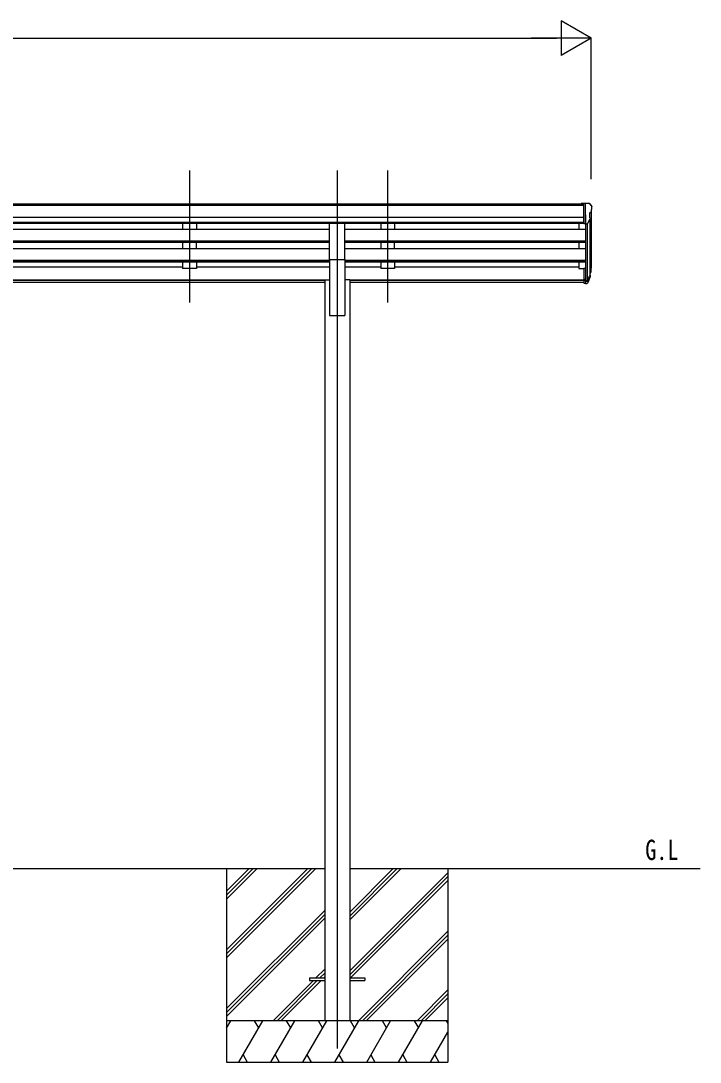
# Model space of a CAD drawing. Units: millimetres, scale not verified. Extents: x -10512 to 10512, y -7425 to 7425.
# Drawn here: x 349 to 2805, y -3841 to -75 of the extents above; entities that cross this region are included whole.
import ezdxf
from ezdxf.enums import TextEntityAlignment as Align

# ---------------------------------------------------------------- set-up
doc = ezdxf.new("R2010")
doc.units = ezdxf.units.MM
doc.header["$LTSCALE"] = 30
for name, color, linetype in [('0-2_USER1', 3, 'Continuous'), ('0-3_YKK_12', 2, 'Continuous'), ('0-4_YKK_13', 4, 'Continuous'), ('0-5_YKK_A1', 4, 'Continuous'), ('0-6_YKK_D', 6, 'Continuous')]:
    doc.layers.add(name, color=color, linetype=linetype)
doc.styles.add('ＭＳ ゴシック', font='')
doc.styles.get('ＭＳ ゴシック').set_extended_font_data('MS Gothic')

msp = doc.modelspace()

# ---------------------------------------------------------------- linework, layer by layer
at = {"layer": '0-3_YKK_12'}
for p, q in [((959.04, -616.34), (959.04, -1093.86)), ((1493.04, -616.34), (1493.04, -1093.86)), ((1675.04, -616.34), (1675.04, -1093.86)), ((1493.04, -1047.18), (1493.04, -3790.75))]:
    msp.add_line(p, q, dxfattribs=at)
at = {"layer": '0-4_YKK_13'}
for p, q in [((2384.54, -735.75), (2374.54, -735.83)), ((2374.54, -737.35), (2374.54, -735.83)), ((2384.54, -807.73), (2384.54, -735.75)), ((2403.04, -735.75), (2384.54, -735.75)), ((2391.04, -808.73), (2391.04, -735.75)), ((2403.04, -735.75), (2405.37, -735.89)), ((2406.13, -736.31), (2410.2, -742.12)), ((2413.04, -745.12), (2413.04, -745.75)), ((2405.04, -770.26), (2405.04, -786.54)), ((2410.5, -766.93), (2405.19, -770)), ((1465.54, -938.17), (1465.54, -806.38)), ((1465.54, -806.38), (1520.54, -806.38)), ((1520.54, -938.17), (1520.54, -806.38)), ((2384.54, -807.73), (2391.04, -807.73)), ((2391.04, -808.73), (2396.25, -808.41)), ((2398.66, -806.92), (2407.66, -791.32)), ((1465.54, -938.17), (1520.54, -938.17)), ((2384.54, -969.47), (2384.54, -1023.5)), ((2384.54, -969.47), (2391.04, -969.47)), ((2391.04, -969.47), (2391.04, -1024.24)), ((2384.54, -1009.6), (2391.04, -1009.6)), ((2384.54, -1014.48), (2391.04, -1014.48)), ((2391.04, -1014.5), (2396.17, -1014.5)), ((2391.04, -1016.31), (2395.88, -1016.31)), ((2397.47, -1013.82), (2405.23, -998.42)), ((2406.67, -998.77), (2398.48, -1014.95)), ((2407.29, -999.34), (2398.48, -1022.89)), ((2409.34, -982.28), (2406.07, -989.34)), ((2409.94, -983.66), (2406.07, -991.61)), ((2407.63, -994.93), (2407.29, -999.34)), ((2384.54, -1023.5), (2391.04, -1023.5)), ((2391.04, -1024.24), (2395.88, -1024.24)), ((1392.84, -3536.25), (1392.84, -3545.25)), ((1392.84, -3536.25), (1447.64, -3536.25)), ((1538.04, -3536.25), (1592.84, -3536.25)), ((1592.84, -3536.25), (1592.84, -3545.25)), ((1392.84, -3545.25), (1447.64, -3545.25)), ((1538.04, -3545.25), (1592.84, -3545.25))]:
    msp.add_line(p, q, dxfattribs=at)
for centre, radius, start, end in [((2405.31, -736.89), 1, 35, 86.5), ((2410.04, -745.12), 3, 0, 87), ((2211.04, -745.75), 202, 355.05096, 0), ((2405.34, -770.26), 0.3, 120, 180), ((2405.34, -786.54), 0.3, 180, 265.2833), ((2405.07, -789.82), 3, 330, 85.2833), ((2406.13, -762.56), 6.18, 315.00103, 354.2965), ((2396.06, -805.42), 3, 273.5, 330), ((2380.45, -972.78), 30.41, 341.80266, 352.8448), ((2381.86, -974.54), 29.53, 342.01856, 353.49194)]:
    msp.add_arc(centre, radius, start, end, dxfattribs=at)
for centre, major_axis, ratio, start_param, end_param in [((2323.18, -968.3), (-87.93, 4.42), 0.541684, 3.060334, 3.2172517), ((2322.39, -974.97), (89.06, 1.43), 0.57596, 6.1985533, 6.3701348), ((2395.88, -1013.6), (3, 0), 0.90356, 4.712389, 5.7595865), ((2396.17, -1013.14), (1.5, 0), 0.90356, 4.712389, 5.7595865), ((2321.12, -974.88), (88.05, 0), 0.90356, 5.9828017, 6.0168888), ((2406.33, -994.93), (-1.3, 0), 0.90356, 2.9359903, 4.9130961), ((2320.41, -978.74), (89.07, 0), 0.90356, 6.0316505, 6.077583), ((2395.88, -1021.53), (-3, 0), 0.90356, 1.5707963, 2.6179939)]:
    msp.add_ellipse(centre, major_axis=major_axis, ratio=ratio, start_param=start_param, end_param=end_param, dxfattribs=at)
at = {"layer": '0-5_YKK_A1'}
for p, q in [((2384.54, -737.35), (-1898.46, -737.35)), ((2384.54, -742.57), (-1898.46, -742.57)), ((2384.54, -786.1), (-1898.46, -786.1)), ((2391.04, -776.85), (2391.04, -969.47)), ((2411.04, -766.32), (2411.04, -969.1)), ((2384.54, -803.95), (-1898.46, -803.95)), ((1465.54, -807.2), (-979.46, -807.2)), ((934.04, -807.2), (934.04, -829.16)), ((984.04, -807.2), (984.04, -829.16)), ((2384.54, -807.2), (1520.54, -807.2)), ((1650.04, -807.2), (1650.04, -829.16)), ((1700.04, -807.2), (1700.04, -829.16)), ((2366.04, -807.2), (2366.04, -829.26)), ((2397.04, -808.25), (2397.05, -1014.25)), ((2406.07, -794.09), (2406.07, -995.81)), ((1465.54, -829.26), (-979.46, -829.26)), ((984.04, -829.16), (934.04, -829.16)), ((2391.04, -829.26), (1520.54, -829.26)), ((1700.04, -829.16), (1650.04, -829.16)), ((1465.54, -871.14), (-979.46, -871.14)), ((1465.54, -872.63), (-979.46, -872.63)), ((1465.54, -876.95), (-979.46, -876.95)), ((1465.54, -899.36), (-979.46, -899.36)), ((934.04, -876.95), (934.04, -899.27)), ((984.04, -899.27), (934.04, -899.27)), ((984.04, -899.27), (984.04, -876.95)), ((2391.04, -871.14), (1520.54, -871.14)), ((2391.04, -872.63), (1520.54, -872.63)), ((2391.04, -876.95), (1520.54, -876.95)), ((2391.04, -899.36), (1520.54, -899.36)), ((1650.04, -876.95), (1650.04, -899.27)), ((1700.04, -899.27), (1650.04, -899.27)), ((1700.04, -899.27), (1700.04, -876.95)), ((2366.04, -876.95), (2366.04, -899.36)), ((1465.54, -941.24), (-979.46, -941.24)), ((1465.54, -938.17), (1465.54, -1140.75)), ((1520.54, -938.17), (1520.54, -1140.75)), ((2391.04, -941.24), (1520.54, -941.24)), ((1465.54, -942.74), (-979.46, -942.74)), ((1465.54, -947.06), (-979.46, -947.06)), ((934.04, -965.16), (268.04, -965.16)), ((934.04, -947.06), (934.04, -970.1)), ((984.04, -970.1), (934.04, -970.1)), ((984.04, -947.06), (984.04, -970.1)), ((1465.54, -965.16), (984.04, -965.16)), ((2391.04, -942.74), (1520.54, -942.74)), ((2391.04, -947.06), (1520.54, -947.06)), ((1650.04, -965.16), (1520.54, -965.16)), ((1650.04, -947.06), (1650.04, -970.1)), ((1700.04, -970.1), (1650.04, -970.1)), ((1700.04, -947.06), (1700.04, -970.1)), ((2366.04, -965.16), (1700.04, -965.16)), ((2366.04, -947.06), (2366.04, -970.1)), ((2366.04, -970.1), (2384.54, -970.1)), ((1447.84, -1012.17), (-961.76, -1012.17)), ((1447.84, -1013.57), (-961.76, -1013.57)), ((1447.84, -1011.75), (1447.84, -3690.75)), ((1447.84, -1011.75), (1465.54, -1011.75)), ((1538.24, -1011.75), (1520.54, -1011.75)), ((1538.24, -1011.75), (1538.24, -3690.75)), ((2384.54, -1012.17), (1538.24, -1012.17)), ((2384.54, -1013.57), (1538.24, -1013.57)), ((1447.84, -1021.26), (-961.76, -1021.26)), ((2384.54, -1021.26), (1538.24, -1021.26)), ((1465.54, -1140.75), (1520.54, -1140.75)), ((-961.96, -3140.75), (1448.04, -3140.75)), ((1092.84, -3140.75), (1092.84, -3840.74)), ((1092.84, -3434.92), (1387.02, -3140.75)), ((1092.84, -3449.06), (1401.16, -3140.75)), ((1092.84, -3463.21), (1415.3, -3140.75)), ((1092.84, -3251.08), (1203.17, -3140.75)), ((1092.84, -3236.93), (1189.03, -3140.75)), ((1092.84, -3222.79), (1174.88, -3140.75)), ((1538.04, -3140.75), (2805.07, -3140.75)), ((1538.04, -3326.38), (1723.67, -3140.75)), ((1538.04, -3312.23), (1709.53, -3140.75)), ((1538.04, -3298.09), (1695.38, -3140.75)), ((1538.04, -3510.22), (1892.84, -3155.42)), ((1892.84, -3140.75), (1892.84, -3840.74)), ((1538.04, -3524.36), (1892.84, -3169.57)), ((1540.3, -3536.25), (1892.84, -3183.71)), ((1092.84, -3647.05), (1447.64, -3292.26)), ((1092.84, -3661.2), (1447.64, -3306.4)), ((1092.84, -3675.34), (1447.64, -3320.54)), ((1569.65, -3690.74), (1892.84, -3367.56)), ((1583.79, -3690.74), (1892.84, -3381.7)), ((1597.93, -3690.74), (1892.84, -3395.84)), ((1415.78, -3536.25), (1447.64, -3504.39)), ((1429.92, -3536.25), (1447.64, -3518.53)), ((1444.06, -3536.25), (1447.64, -3532.67)), ((1261.28, -3690.74), (1406.78, -3545.25)), ((1275.42, -3690.74), (1420.92, -3545.25)), ((1289.56, -3690.74), (1435.06, -3545.25)), ((1781.78, -3690.74), (1892.84, -3579.69)), ((1795.92, -3690.74), (1892.84, -3593.83)), ((1810.06, -3690.74), (1892.84, -3607.97)), ((1892.84, -3690.74), (1092.84, -3690.74)), ((1092.84, -3718.25), (1108.72, -3690.74)), ((1137.58, -3840.74), (1224.19, -3690.74)), ((1209.19, -3716.73), (1194.19, -3690.74)), ((1253.05, -3840.74), (1339.66, -3690.74)), ((1324.66, -3716.73), (1309.65, -3690.74)), ((1368.52, -3840.74), (1455.13, -3690.74)), ((1440.13, -3716.73), (1425.12, -3690.74)), ((1483.99, -3840.74), (1570.6, -3690.74)), ((1555.6, -3716.73), (1540.59, -3690.74)), ((1599.46, -3840.74), (1686.07, -3690.74)), ((1671.07, -3716.73), (1656.07, -3690.74)), ((1714.93, -3840.74), (1801.54, -3690.74)), ((1771.54, -3690.74), (1786.54, -3716.73)), ((1887.01, -3690.74), (1892.84, -3700.84)), ((1830.4, -3840.74), (1892.84, -3732.61)), ((1092.84, -3840.74), (1892.84, -3840.74)), ((1152.58, -3814.77), (1167.58, -3840.74)), ((1268.05, -3814.77), (1283.05, -3840.74)), ((1383.52, -3814.76), (1398.52, -3840.74)), ((1498.99, -3814.76), (1513.99, -3840.74)), ((1614.46, -3814.76), (1629.46, -3840.74)), ((1729.93, -3814.77), (1744.93, -3840.74)), ((1845.4, -3814.77), (1860.4, -3840.74))]:
    msp.add_line(p, q, dxfattribs=at)
at = {"layer": '0-6_YKK_D'}
for p, q in [((2411.04, -137.35), (2302.78, -74.85)), ((2302.78, -74.85), (2302.78, -199.85)), ((-1799.96, -137.35), (2286.04, -137.35)), ((2411.04, -137.35), (2194.53, -137.35)), ((2411.04, -137.35), (2302.78, -199.85)), ((2411.04, -646.92), (2411.04, -136.35))]:
    msp.add_line(p, q, dxfattribs=at)

# ---------------------------------------------------------------- texts
at = {"layer": '0-2_USER1', "style": 'ＭＳ ゴシック', "width": 0.8}
msp.add_text('G.L', height=73.31, dxfattribs=at).set_placement((2606.55, -3131.61), align=Align.BOTTOM_LEFT)

doc.saveas('drawing.dxf')
